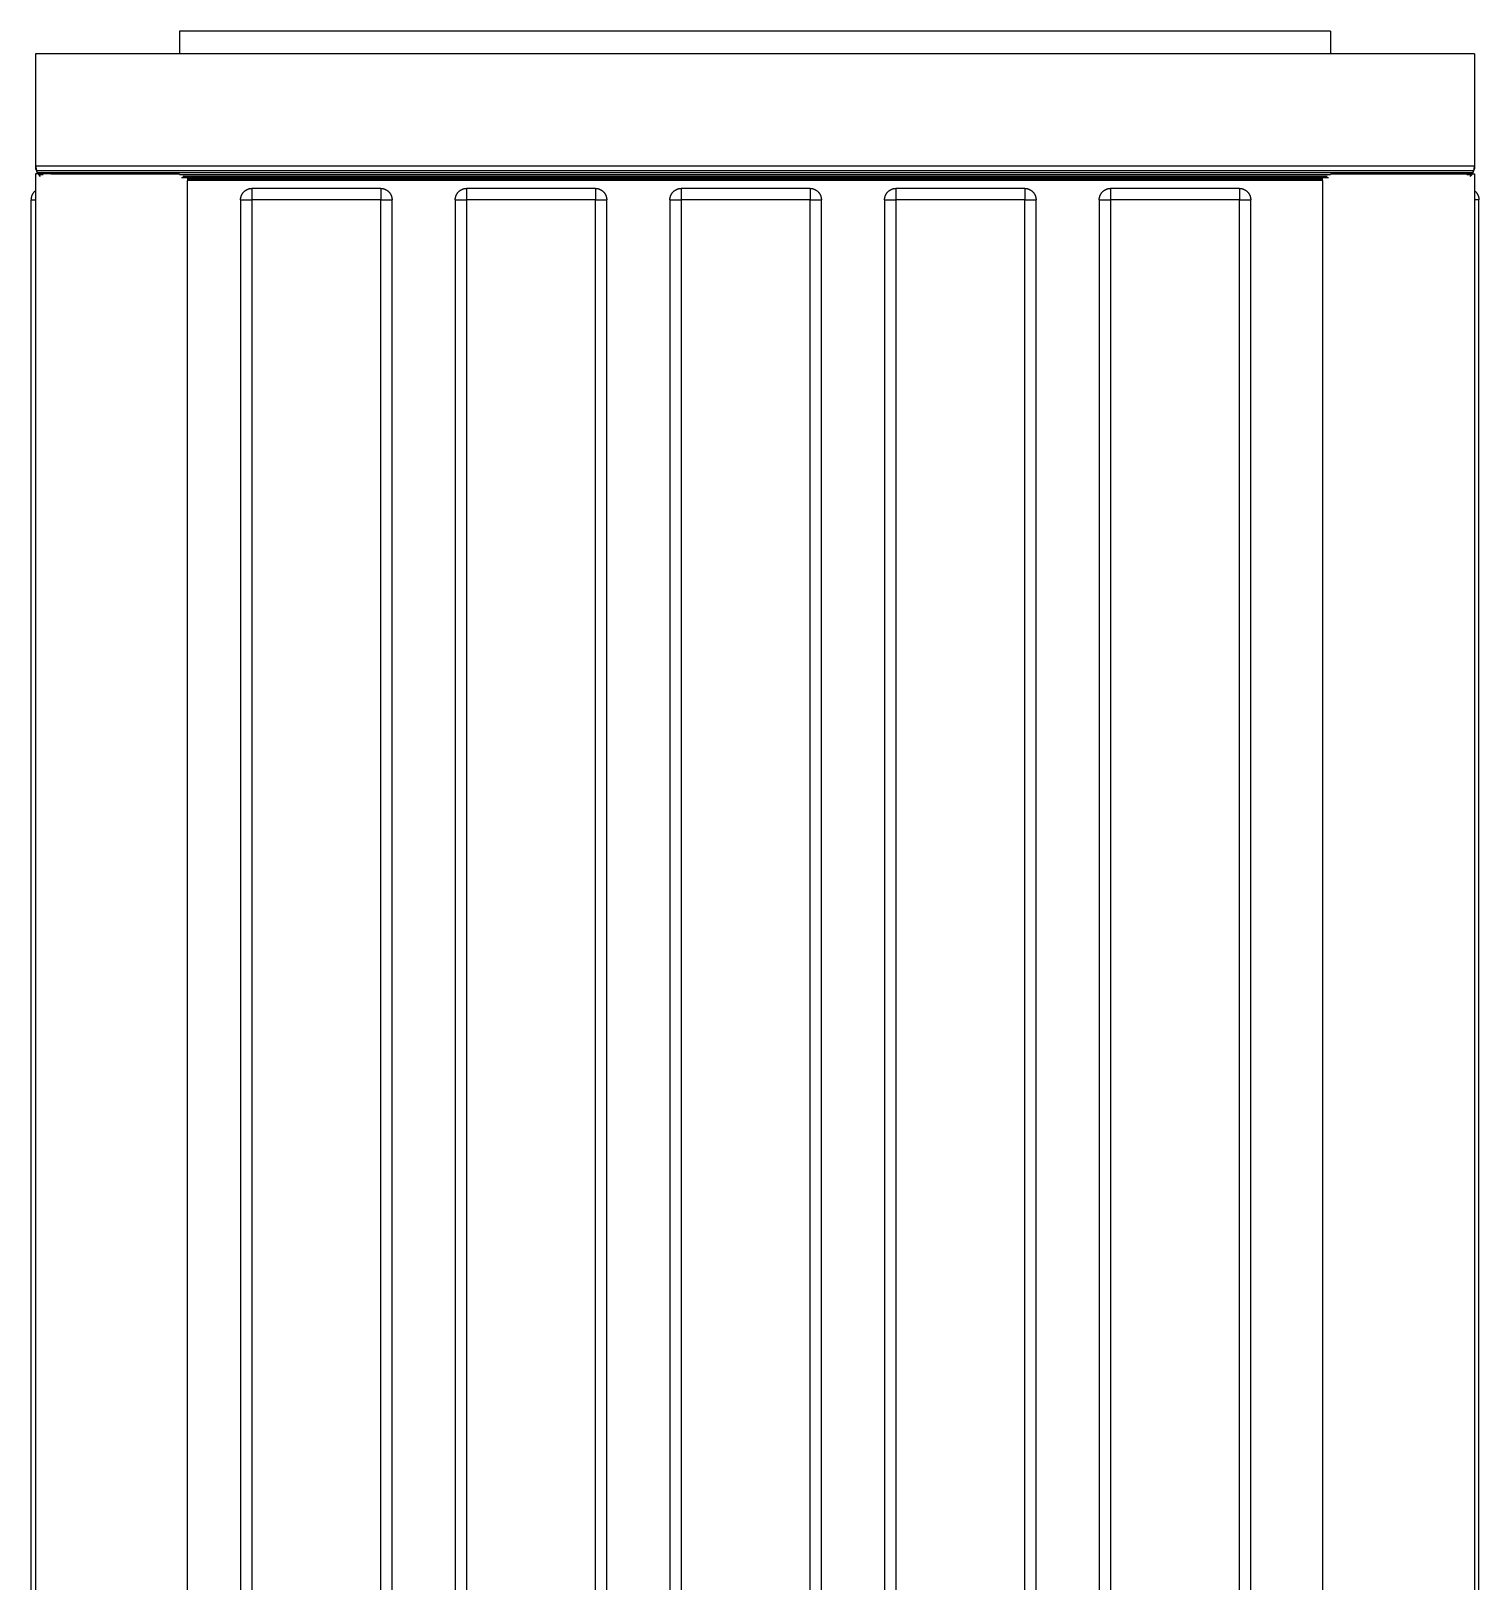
# Model space of a CAD drawing. Header units: millimetres. Extents: x 0 to 3480, y 0 to 2432.
# Drawn here: x 677 to 1059.5, y 1568.4 to 1978 of the extents above; entities that cross this region are included whole.
import ezdxf

# ---------------------------------------------------------------- set-up
doc = ezdxf.new("R2010")
doc.units = ezdxf.units.MM
doc.header["$MEASUREMENT"] = 0
doc.layers.add('Utwórz2D linie widoczne', color=7, linetype='Continuous', true_color=0x000000)

msp = doc.modelspace()

# ---------------------------------------------------------------- linework, layer by layer
at = {"layer": 'Utwórz2D linie widoczne'}
for p, q in [((716.24, 1977.96), (716.24, 1971.96)), ((1020.25, 1977.96), (716.24, 1977.96)), ((1020.25, 1977.96), (1020.25, 1971.96)), ((678.24, 1971.96), (678.24, 1942.25)), ((1058.25, 1971.96), (678.24, 1971.96)), ((1058.25, 1971.96), (1058.25, 1942.25)), ((678.24, 1942.25), (678.24, 1941.65)), ((678.24, 1942.25), (678.35, 1941.65)), ((1058.25, 1942.25), (678.24, 1942.25)), ((678.24, 1941.65), (678.44, 1941.07)), ((678.35, 1941.65), (678.44, 1941.07)), ((1058.25, 1941.65), (1058.04, 1941.07)), ((1058.14, 1941.65), (1058.04, 1941.07)), ((1058.25, 1942.25), (1058.14, 1941.65)), ((1058.25, 1942.25), (1058.25, 1941.65)), ((678.24, 1940.25), (678.24, 1160.25)), ((682.24, 1940.25), (678.24, 1940.25)), ((678.44, 1941.07), (678.64, 1940.52)), ((678.44, 1941.07), (678.74, 1940.52)), ((1058.04, 1941.07), (678.44, 1941.07)), ((678.64, 1940.52), (678.74, 1940.52)), ((678.64, 1940.52), (678.81, 1940.25)), ((678.74, 1940.52), (679.04, 1940.01)), ((1057.85, 1940.52), (678.74, 1940.52)), ((679.04, 1940.01), (679.44, 1939.56)), ((680.24, 1940.01), (679.04, 1940.01)), ((682.24, 1940.25), (714.24, 1940.25)), ((714.24, 1940.25), (716.24, 1940.25)), ((1020.25, 1940.01), (716.24, 1940.01)), ((1019.75, 1939.17), (716.74, 1939.17)), ((1019.35, 1939.56), (717.14, 1939.56)), ((1018.25, 1938.86), (718.24, 1938.86)), ((1018.25, 1938.63), (718.24, 1938.63)), ((1018.25, 1938.5), (718.24, 1938.5)), ((718.24, 1938.45), (718.24, 1218.78)), ((1018.25, 1938.45), (718.24, 1938.45)), ((1018.25, 1160.25), (1018.25, 1938.45)), ((1020.25, 1940.25), (1022.25, 1940.25)), ((1022.25, 1940.25), (1054.25, 1940.25)), ((1054.25, 1940.25), (1058.25, 1940.25)), ((1057.54, 1940.01), (1056.25, 1940.01)), ((1057.44, 1940.01), (1057.04, 1939.56)), ((1057.54, 1940.01), (1057.14, 1939.56)), ((1057.75, 1940.52), (1057.44, 1940.01)), ((1057.85, 1940.52), (1057.54, 1940.01)), ((1058.04, 1941.07), (1057.75, 1940.52)), ((1058.04, 1941.07), (1057.85, 1940.52)), ((1058.25, 1940.25), (1058.25, 1160.25)), ((677.03, 1933.71), (677.02, 1933.6)), ((677.02, 1933.6), (677.02, 1933.5)), ((677.02, 1933.5), (677.02, 1933.39)), ((677.02, 1224.39), (677.02, 1933.39)), ((677.02, 1933.39), (678.24, 1933.39)), ((677.02, 1933.39), (677.02, 1933.39)), ((677.05, 1933.81), (677.03, 1933.71)), ((677.06, 1933.91), (677.05, 1933.81)), ((677.08, 1934.01), (677.06, 1933.91)), ((677.11, 1934.12), (677.08, 1934.01)), ((677.13, 1934.22), (677.11, 1934.12)), ((677.16, 1934.32), (677.13, 1934.22)), ((677.2, 1934.41), (677.16, 1934.32)), ((677.23, 1934.51), (677.2, 1934.41)), ((677.27, 1934.61), (677.23, 1934.51)), ((677.32, 1934.7), (677.27, 1934.61)), ((677.37, 1934.8), (677.32, 1934.7)), ((677.42, 1934.89), (677.37, 1934.8)), ((677.47, 1934.98), (677.42, 1934.89)), ((677.53, 1935.06), (677.47, 1934.98)), ((677.59, 1935.15), (677.53, 1935.06)), ((677.65, 1935.23), (677.59, 1935.15)), ((677.71, 1935.31), (677.65, 1935.23)), ((677.78, 1935.39), (677.71, 1935.31)), ((677.85, 1935.47), (677.78, 1935.39)), ((677.93, 1935.54), (677.85, 1935.47)), ((678, 1935.62), (677.93, 1935.54)), ((678.08, 1935.68), (678, 1935.62)), ((678.16, 1935.75), (678.08, 1935.68)), ((678.24, 1935.81), (678.16, 1935.75)), ((732.38, 1933.6), (732.39, 1933.7)), ((732.38, 1933.5), (732.38, 1933.6)), ((732.38, 1933.39), (732.38, 1933.5)), ((732.38, 1933.39), (732.38, 1224.39)), ((732.38, 1933.39), (735.38, 1933.39)), ((732.38, 1933.39), (732.38, 1933.39)), ((732.39, 1933.7), (732.4, 1933.8)), ((732.4, 1933.8), (732.42, 1933.9)), ((732.42, 1933.9), (732.44, 1934)), ((732.44, 1934), (732.46, 1934.1)), ((732.46, 1934.1), (732.49, 1934.2)), ((732.49, 1934.2), (732.52, 1934.3)), ((732.52, 1934.3), (732.55, 1934.4)), ((732.55, 1934.4), (732.59, 1934.49)), ((732.59, 1934.49), (732.62, 1934.59)), ((732.62, 1934.59), (732.67, 1934.68)), ((732.67, 1934.68), (732.71, 1934.77)), ((732.71, 1934.77), (732.76, 1934.86)), ((732.76, 1934.86), (732.81, 1934.95)), ((732.81, 1934.95), (732.87, 1935.04)), ((732.87, 1935.04), (732.93, 1935.12)), ((732.93, 1935.12), (732.99, 1935.21)), ((732.99, 1935.21), (733.05, 1935.29)), ((733.05, 1935.29), (733.12, 1935.36)), ((733.12, 1935.36), (733.18, 1935.44)), ((733.18, 1935.44), (733.26, 1935.51)), ((733.26, 1935.51), (733.33, 1935.59)), ((733.33, 1935.59), (733.4, 1935.65)), ((733.4, 1935.65), (733.48, 1935.72)), ((733.48, 1935.72), (733.56, 1935.78)), ((733.56, 1935.78), (733.65, 1935.84)), ((733.65, 1935.84), (733.73, 1935.9)), ((733.73, 1935.9), (733.82, 1935.96)), ((733.82, 1935.96), (733.91, 1936.01)), ((733.91, 1936.01), (734, 1936.06)), ((734, 1936.06), (734.09, 1936.1)), ((734.09, 1936.1), (734.18, 1936.14)), ((734.18, 1936.14), (734.28, 1936.18)), ((734.28, 1936.18), (734.37, 1936.22)), ((734.37, 1936.22), (734.47, 1936.25)), ((734.47, 1936.25), (734.57, 1936.28)), ((734.57, 1936.28), (734.67, 1936.31)), ((734.67, 1936.31), (734.77, 1936.33)), ((734.77, 1936.33), (734.87, 1936.35)), ((734.87, 1936.35), (734.97, 1936.37)), ((734.97, 1936.37), (735.07, 1936.38)), ((735.07, 1936.38), (735.17, 1936.39)), ((735.17, 1936.39), (735.27, 1936.39)), ((735.27, 1936.39), (735.38, 1936.39)), ((769.38, 1936.39), (735.38, 1936.39)), ((735.38, 1936.39), (735.38, 1933.39)), ((735.38, 1936.39), (735.38, 1936.39)), ((769.38, 1933.39), (735.38, 1933.39)), ((735.38, 1933.39), (735.38, 1224.39)), ((769.38, 1936.39), (769.48, 1936.39)), ((769.38, 1936.39), (769.38, 1933.39)), ((769.38, 1936.39), (769.38, 1936.39)), ((769.38, 1224.39), (769.38, 1933.39)), ((769.38, 1933.39), (772.38, 1933.39)), ((769.48, 1936.39), (769.58, 1936.39)), ((769.58, 1936.39), (769.68, 1936.38)), ((769.68, 1936.38), (769.78, 1936.37)), ((769.78, 1936.37), (769.89, 1936.35)), ((769.89, 1936.35), (769.99, 1936.33)), ((769.99, 1936.33), (770.09, 1936.31)), ((770.09, 1936.31), (770.19, 1936.28)), ((770.19, 1936.28), (770.28, 1936.25)), ((770.28, 1936.25), (770.38, 1936.22)), ((770.38, 1936.22), (770.48, 1936.18)), ((770.48, 1936.18), (770.57, 1936.14)), ((770.57, 1936.14), (770.66, 1936.1)), ((770.66, 1936.1), (770.76, 1936.06)), ((770.76, 1936.06), (770.85, 1936.01)), ((770.85, 1936.01), (770.94, 1935.96)), ((770.94, 1935.96), (771.02, 1935.9)), ((771.02, 1935.9), (771.11, 1935.84)), ((771.11, 1935.84), (771.19, 1935.78)), ((771.19, 1935.78), (771.27, 1935.72)), ((771.27, 1935.72), (771.35, 1935.65)), ((771.35, 1935.65), (771.42, 1935.59)), ((771.42, 1935.59), (771.5, 1935.51)), ((771.5, 1935.51), (771.57, 1935.44)), ((771.57, 1935.44), (771.64, 1935.36)), ((771.64, 1935.36), (771.7, 1935.29)), ((771.7, 1935.29), (771.77, 1935.21)), ((771.77, 1935.21), (771.83, 1935.12)), ((771.83, 1935.12), (771.88, 1935.04)), ((771.88, 1935.04), (771.94, 1934.95)), ((771.94, 1934.95), (771.99, 1934.86)), ((771.99, 1934.86), (772.04, 1934.77)), ((772.04, 1934.77), (772.09, 1934.68)), ((772.09, 1934.68), (772.13, 1934.59)), ((772.13, 1934.59), (772.17, 1934.49)), ((772.17, 1934.49), (772.2, 1934.4)), ((772.2, 1934.4), (772.24, 1934.3)), ((772.24, 1934.3), (772.27, 1934.2)), ((772.27, 1934.2), (772.29, 1934.1)), ((772.29, 1934.1), (772.31, 1934)), ((772.31, 1934), (772.33, 1933.9)), ((772.33, 1933.9), (772.35, 1933.8)), ((772.35, 1933.8), (772.36, 1933.7)), ((772.36, 1933.7), (772.37, 1933.6)), ((772.37, 1933.6), (772.37, 1933.5)), ((772.37, 1933.5), (772.38, 1933.39)), ((772.38, 1224.39), (772.38, 1933.39)), ((789.08, 1933.6), (789.09, 1933.7)), ((789.08, 1933.5), (789.08, 1933.6)), ((789.08, 1933.39), (789.08, 1933.5)), ((789.08, 1933.39), (789.08, 1224.39)), ((789.08, 1933.39), (792.08, 1933.39)), ((789.08, 1933.39), (789.08, 1933.39)), ((789.09, 1933.7), (789.1, 1933.8)), ((789.1, 1933.8), (789.12, 1933.9)), ((789.12, 1933.9), (789.14, 1934)), ((789.14, 1934), (789.16, 1934.1)), ((789.16, 1934.1), (789.19, 1934.2)), ((789.19, 1934.2), (789.22, 1934.3)), ((789.22, 1934.3), (789.25, 1934.4)), ((789.25, 1934.4), (789.29, 1934.49)), ((789.29, 1934.49), (789.32, 1934.59)), ((789.32, 1934.59), (789.37, 1934.68)), ((789.37, 1934.68), (789.41, 1934.77)), ((789.41, 1934.77), (789.46, 1934.86)), ((789.46, 1934.86), (789.51, 1934.95)), ((789.51, 1934.95), (789.57, 1935.04)), ((789.57, 1935.04), (789.63, 1935.12)), ((789.63, 1935.12), (789.69, 1935.21)), ((789.69, 1935.21), (789.75, 1935.29)), ((789.75, 1935.29), (789.82, 1935.36)), ((789.82, 1935.36), (789.88, 1935.44)), ((789.88, 1935.44), (789.96, 1935.51)), ((789.96, 1935.51), (790.03, 1935.59)), ((790.03, 1935.59), (790.1, 1935.65)), ((790.1, 1935.65), (790.18, 1935.72)), ((790.18, 1935.72), (790.26, 1935.78)), ((790.26, 1935.78), (790.35, 1935.84)), ((790.35, 1935.84), (790.43, 1935.9)), ((790.43, 1935.9), (790.52, 1935.96)), ((790.52, 1935.96), (790.61, 1936.01)), ((790.61, 1936.01), (790.7, 1936.06)), ((790.7, 1936.06), (790.79, 1936.1)), ((790.79, 1936.1), (790.88, 1936.14)), ((790.88, 1936.14), (790.98, 1936.18)), ((790.98, 1936.18), (791.07, 1936.22)), ((791.07, 1936.22), (791.17, 1936.25)), ((791.17, 1936.25), (791.27, 1936.28)), ((791.27, 1936.28), (791.37, 1936.31)), ((791.37, 1936.31), (791.47, 1936.33)), ((791.47, 1936.33), (791.57, 1936.35)), ((791.57, 1936.35), (791.67, 1936.37)), ((791.67, 1936.37), (791.77, 1936.38)), ((791.77, 1936.38), (791.87, 1936.39)), ((791.87, 1936.39), (791.97, 1936.39)), ((791.97, 1936.39), (792.08, 1936.39)), ((826.08, 1936.39), (792.08, 1936.39)), ((792.08, 1936.39), (792.08, 1933.39)), ((792.08, 1936.39), (792.08, 1936.39)), ((826.08, 1933.39), (792.08, 1933.39)), ((792.08, 1933.39), (792.08, 1224.39)), ((826.08, 1936.39), (826.18, 1936.39)), ((826.08, 1936.39), (826.08, 1933.39)), ((826.08, 1936.39), (826.08, 1936.39)), ((826.08, 1224.39), (826.08, 1933.39)), ((826.08, 1933.39), (829.08, 1933.39)), ((826.18, 1936.39), (826.28, 1936.39)), ((826.28, 1936.39), (826.38, 1936.38)), ((826.38, 1936.38), (826.48, 1936.37)), ((826.48, 1936.37), (826.59, 1936.35)), ((826.59, 1936.35), (826.69, 1936.33)), ((826.69, 1936.33), (826.79, 1936.31)), ((826.79, 1936.31), (826.89, 1936.28)), ((826.89, 1936.28), (826.98, 1936.25)), ((826.98, 1936.25), (827.08, 1936.22)), ((827.08, 1936.22), (827.18, 1936.18)), ((827.18, 1936.18), (827.27, 1936.14)), ((827.27, 1936.14), (827.36, 1936.1)), ((827.36, 1936.1), (827.46, 1936.06)), ((827.46, 1936.06), (827.55, 1936.01)), ((827.55, 1936.01), (827.64, 1935.96)), ((827.64, 1935.96), (827.72, 1935.9)), ((827.72, 1935.9), (827.81, 1935.84)), ((827.81, 1935.84), (827.89, 1935.78)), ((827.89, 1935.78), (827.97, 1935.72)), ((827.97, 1935.72), (828.05, 1935.65)), ((828.05, 1935.65), (828.12, 1935.59)), ((828.12, 1935.59), (828.2, 1935.51)), ((828.2, 1935.51), (828.27, 1935.44)), ((828.27, 1935.44), (828.34, 1935.36)), ((828.34, 1935.36), (828.4, 1935.29)), ((828.4, 1935.29), (828.47, 1935.21)), ((828.47, 1935.21), (828.53, 1935.12)), ((828.53, 1935.12), (828.58, 1935.04)), ((828.58, 1935.04), (828.64, 1934.95)), ((828.64, 1934.95), (828.69, 1934.86)), ((828.69, 1934.86), (828.74, 1934.77)), ((828.74, 1934.77), (828.79, 1934.68)), ((828.79, 1934.68), (828.83, 1934.59)), ((828.83, 1934.59), (828.87, 1934.49)), ((828.87, 1934.49), (828.9, 1934.4)), ((828.9, 1934.4), (828.94, 1934.3)), ((828.94, 1934.3), (828.97, 1934.2)), ((828.97, 1934.2), (828.99, 1934.1)), ((828.99, 1934.1), (829.01, 1934)), ((829.01, 1934), (829.03, 1933.9)), ((829.03, 1933.9), (829.05, 1933.8)), ((829.05, 1933.8), (829.06, 1933.7)), ((829.06, 1933.7), (829.07, 1933.6)), ((829.07, 1933.6), (829.07, 1933.5)), ((829.07, 1933.5), (829.08, 1933.39)), ((829.08, 1224.39), (829.08, 1933.39)), ((845.78, 1933.6), (845.79, 1933.7)), ((845.78, 1933.5), (845.78, 1933.6)), ((845.78, 1933.39), (845.78, 1933.5)), ((845.78, 1933.39), (845.78, 1224.39)), ((845.78, 1933.39), (848.78, 1933.39)), ((845.78, 1933.39), (845.78, 1933.39)), ((845.79, 1933.7), (845.8, 1933.8)), ((845.8, 1933.8), (845.82, 1933.9)), ((845.82, 1933.9), (845.84, 1934)), ((845.84, 1934), (845.86, 1934.1)), ((845.86, 1934.1), (845.89, 1934.2)), ((845.89, 1934.2), (845.92, 1934.3)), ((845.92, 1934.3), (845.95, 1934.4)), ((845.95, 1934.4), (845.99, 1934.49)), ((845.99, 1934.49), (846.02, 1934.59)), ((846.02, 1934.59), (846.07, 1934.68)), ((846.07, 1934.68), (846.11, 1934.77)), ((846.11, 1934.77), (846.16, 1934.86)), ((846.16, 1934.86), (846.21, 1934.95)), ((846.21, 1934.95), (846.27, 1935.04)), ((846.27, 1935.04), (846.33, 1935.12)), ((846.33, 1935.12), (846.39, 1935.21)), ((846.39, 1935.21), (846.45, 1935.29)), ((846.45, 1935.29), (846.52, 1935.36)), ((846.52, 1935.36), (846.58, 1935.44)), ((846.58, 1935.44), (846.66, 1935.51)), ((846.66, 1935.51), (846.73, 1935.59)), ((846.73, 1935.59), (846.8, 1935.65)), ((846.8, 1935.65), (846.88, 1935.72)), ((846.88, 1935.72), (846.96, 1935.78)), ((846.96, 1935.78), (847.05, 1935.84)), ((847.05, 1935.84), (847.13, 1935.9)), ((847.13, 1935.9), (847.22, 1935.96)), ((847.22, 1935.96), (847.31, 1936.01)), ((847.31, 1936.01), (847.4, 1936.06)), ((847.4, 1936.06), (847.49, 1936.1)), ((847.49, 1936.1), (847.58, 1936.14)), ((847.58, 1936.14), (847.68, 1936.18)), ((847.68, 1936.18), (847.77, 1936.22)), ((847.77, 1936.22), (847.87, 1936.25)), ((847.87, 1936.25), (847.97, 1936.28)), ((847.97, 1936.28), (848.07, 1936.31)), ((848.07, 1936.31), (848.17, 1936.33)), ((848.17, 1936.33), (848.27, 1936.35)), ((848.27, 1936.35), (848.37, 1936.37)), ((848.37, 1936.37), (848.47, 1936.38)), ((848.47, 1936.38), (848.57, 1936.39)), ((848.57, 1936.39), (848.67, 1936.39)), ((848.67, 1936.39), (848.78, 1936.39)), ((882.78, 1936.39), (848.78, 1936.39)), ((848.78, 1936.39), (848.78, 1933.39)), ((848.78, 1936.39), (848.78, 1936.39)), ((882.78, 1933.39), (848.78, 1933.39)), ((848.78, 1933.39), (848.78, 1224.39)), ((882.78, 1936.39), (882.88, 1936.39)), ((882.78, 1936.39), (882.78, 1933.39)), ((882.78, 1936.39), (882.78, 1936.39)), ((882.78, 1224.39), (882.78, 1933.39)), ((882.78, 1933.39), (885.78, 1933.39)), ((882.88, 1936.39), (882.98, 1936.39)), ((882.98, 1936.39), (883.08, 1936.38)), ((883.08, 1936.38), (883.18, 1936.37)), ((883.18, 1936.37), (883.29, 1936.35)), ((883.29, 1936.35), (883.39, 1936.33)), ((883.39, 1936.33), (883.49, 1936.31)), ((883.49, 1936.31), (883.59, 1936.28)), ((883.59, 1936.28), (883.68, 1936.25)), ((883.68, 1936.25), (883.78, 1936.22)), ((883.78, 1936.22), (883.88, 1936.18)), ((883.88, 1936.18), (883.97, 1936.14)), ((883.97, 1936.14), (884.06, 1936.1)), ((884.06, 1936.1), (884.16, 1936.06)), ((884.16, 1936.06), (884.25, 1936.01)), ((884.25, 1936.01), (884.34, 1935.96)), ((884.34, 1935.96), (884.42, 1935.9)), ((884.42, 1935.9), (884.51, 1935.84)), ((884.51, 1935.84), (884.59, 1935.78)), ((884.59, 1935.78), (884.67, 1935.72)), ((884.67, 1935.72), (884.75, 1935.65)), ((884.75, 1935.65), (884.82, 1935.59)), ((884.82, 1935.59), (884.9, 1935.51)), ((884.9, 1935.51), (884.97, 1935.44)), ((884.97, 1935.44), (885.04, 1935.36)), ((885.04, 1935.36), (885.1, 1935.29)), ((885.1, 1935.29), (885.17, 1935.21)), ((885.17, 1935.21), (885.23, 1935.12)), ((885.23, 1935.12), (885.28, 1935.04)), ((885.28, 1935.04), (885.34, 1934.95)), ((885.34, 1934.95), (885.39, 1934.86)), ((885.39, 1934.86), (885.44, 1934.77)), ((885.44, 1934.77), (885.49, 1934.68)), ((885.49, 1934.68), (885.53, 1934.59)), ((885.53, 1934.59), (885.57, 1934.49)), ((885.57, 1934.49), (885.6, 1934.4)), ((885.6, 1934.4), (885.64, 1934.3)), ((885.64, 1934.3), (885.67, 1934.2)), ((885.67, 1934.2), (885.69, 1934.1)), ((885.69, 1934.1), (885.71, 1934)), ((885.71, 1934), (885.73, 1933.9)), ((885.73, 1933.9), (885.75, 1933.8)), ((885.75, 1933.8), (885.76, 1933.7)), ((885.76, 1933.7), (885.77, 1933.6)), ((885.77, 1933.6), (885.77, 1933.5)), ((885.77, 1933.5), (885.78, 1933.39)), ((885.78, 1224.39), (885.78, 1933.39)), ((902.48, 1933.6), (902.49, 1933.7)), ((902.48, 1933.5), (902.48, 1933.6)), ((902.48, 1933.39), (902.48, 1933.5)), ((902.48, 1933.39), (902.48, 1224.39)), ((902.48, 1933.39), (905.48, 1933.39)), ((902.48, 1933.39), (902.48, 1933.39)), ((902.49, 1933.7), (902.5, 1933.8)), ((902.5, 1933.8), (902.52, 1933.9)), ((902.52, 1933.9), (902.54, 1934)), ((902.54, 1934), (902.56, 1934.1)), ((902.56, 1934.1), (902.59, 1934.2)), ((902.59, 1934.2), (902.62, 1934.3)), ((902.62, 1934.3), (902.65, 1934.4)), ((902.65, 1934.4), (902.69, 1934.49)), ((902.69, 1934.49), (902.72, 1934.59)), ((902.72, 1934.59), (902.77, 1934.68)), ((902.77, 1934.68), (902.81, 1934.77)), ((902.81, 1934.77), (902.86, 1934.86)), ((902.86, 1934.86), (902.91, 1934.95)), ((902.91, 1934.95), (902.97, 1935.04)), ((902.97, 1935.04), (903.03, 1935.12)), ((903.03, 1935.12), (903.09, 1935.21)), ((903.09, 1935.21), (903.15, 1935.29)), ((903.15, 1935.29), (903.22, 1935.36)), ((903.22, 1935.36), (903.28, 1935.44)), ((903.28, 1935.44), (903.36, 1935.51)), ((903.36, 1935.51), (903.43, 1935.59)), ((903.43, 1935.59), (903.5, 1935.65)), ((903.5, 1935.65), (903.58, 1935.72)), ((903.58, 1935.72), (903.66, 1935.78)), ((903.66, 1935.78), (903.75, 1935.84)), ((903.75, 1935.84), (903.83, 1935.9)), ((903.83, 1935.9), (903.92, 1935.96)), ((903.92, 1935.96), (904.01, 1936.01)), ((904.01, 1936.01), (904.1, 1936.06)), ((904.1, 1936.06), (904.19, 1936.1)), ((904.19, 1936.1), (904.28, 1936.14)), ((904.28, 1936.14), (904.38, 1936.18)), ((904.38, 1936.18), (904.47, 1936.22)), ((904.47, 1936.22), (904.57, 1936.25)), ((904.57, 1936.25), (904.67, 1936.28)), ((904.67, 1936.28), (904.77, 1936.31)), ((904.77, 1936.31), (904.87, 1936.33)), ((904.87, 1936.33), (904.97, 1936.35)), ((904.97, 1936.35), (905.07, 1936.37)), ((905.07, 1936.37), (905.17, 1936.38)), ((905.17, 1936.38), (905.27, 1936.39)), ((905.27, 1936.39), (905.37, 1936.39)), ((905.37, 1936.39), (905.48, 1936.39)), ((939.48, 1936.39), (905.48, 1936.39)), ((905.48, 1936.39), (905.48, 1933.39)), ((905.48, 1936.39), (905.48, 1936.39)), ((939.48, 1933.39), (905.48, 1933.39)), ((905.48, 1933.39), (905.48, 1224.39)), ((939.48, 1936.39), (939.58, 1936.39)), ((939.48, 1936.39), (939.48, 1933.39)), ((939.48, 1936.39), (939.48, 1936.39)), ((939.48, 1224.39), (939.48, 1933.39)), ((939.48, 1933.39), (942.48, 1933.39)), ((939.58, 1936.39), (939.68, 1936.39)), ((939.68, 1936.39), (939.78, 1936.38)), ((939.78, 1936.38), (939.88, 1936.37)), ((939.88, 1936.37), (939.99, 1936.35)), ((939.99, 1936.35), (940.09, 1936.33)), ((940.09, 1936.33), (940.19, 1936.31)), ((940.19, 1936.31), (940.29, 1936.28)), ((940.29, 1936.28), (940.38, 1936.25)), ((940.38, 1936.25), (940.48, 1936.22)), ((940.48, 1936.22), (940.58, 1936.18)), ((940.58, 1936.18), (940.67, 1936.14)), ((940.67, 1936.14), (940.76, 1936.1)), ((940.76, 1936.1), (940.86, 1936.06)), ((940.86, 1936.06), (940.95, 1936.01)), ((940.95, 1936.01), (941.04, 1935.96)), ((941.04, 1935.96), (941.12, 1935.9)), ((941.12, 1935.9), (941.21, 1935.84)), ((941.21, 1935.84), (941.29, 1935.78)), ((941.29, 1935.78), (941.37, 1935.72)), ((941.37, 1935.72), (941.45, 1935.65)), ((941.45, 1935.65), (941.52, 1935.59)), ((941.52, 1935.59), (941.6, 1935.51)), ((941.6, 1935.51), (941.67, 1935.44)), ((941.67, 1935.44), (941.74, 1935.36)), ((941.74, 1935.36), (941.8, 1935.29)), ((941.8, 1935.29), (941.87, 1935.21)), ((941.87, 1935.21), (941.93, 1935.12)), ((941.93, 1935.12), (941.98, 1935.04)), ((941.98, 1935.04), (942.04, 1934.95)), ((942.04, 1934.95), (942.09, 1934.86)), ((942.09, 1934.86), (942.14, 1934.77)), ((942.14, 1934.77), (942.19, 1934.68)), ((942.19, 1934.68), (942.23, 1934.59)), ((942.23, 1934.59), (942.27, 1934.49)), ((942.27, 1934.49), (942.3, 1934.4)), ((942.3, 1934.4), (942.34, 1934.3)), ((942.34, 1934.3), (942.37, 1934.2)), ((942.37, 1934.2), (942.39, 1934.1)), ((942.39, 1934.1), (942.41, 1934)), ((942.41, 1934), (942.43, 1933.9)), ((942.43, 1933.9), (942.45, 1933.8)), ((942.45, 1933.8), (942.46, 1933.7)), ((942.46, 1933.7), (942.47, 1933.6)), ((942.47, 1933.6), (942.47, 1933.5)), ((942.47, 1933.5), (942.48, 1933.39)), ((942.48, 1224.39), (942.48, 1933.39)), ((959.18, 1933.6), (959.19, 1933.7)), ((959.18, 1933.5), (959.18, 1933.6)), ((959.18, 1933.39), (959.18, 1933.5)), ((959.18, 1933.39), (959.18, 1224.39)), ((959.18, 1933.39), (962.18, 1933.39)), ((959.18, 1933.39), (959.18, 1933.39)), ((959.19, 1933.7), (959.2, 1933.8)), ((959.2, 1933.8), (959.22, 1933.9)), ((959.22, 1933.9), (959.24, 1934)), ((959.24, 1934), (959.26, 1934.1)), ((959.26, 1934.1), (959.29, 1934.2)), ((959.29, 1934.2), (959.32, 1934.3)), ((959.32, 1934.3), (959.35, 1934.4)), ((959.35, 1934.4), (959.39, 1934.49)), ((959.39, 1934.49), (959.42, 1934.59)), ((959.42, 1934.59), (959.47, 1934.68)), ((959.47, 1934.68), (959.51, 1934.77)), ((959.51, 1934.77), (959.56, 1934.86)), ((959.56, 1934.86), (959.61, 1934.95)), ((959.61, 1934.95), (959.67, 1935.04)), ((959.67, 1935.04), (959.73, 1935.12)), ((959.73, 1935.12), (959.79, 1935.21)), ((959.79, 1935.21), (959.85, 1935.29)), ((959.85, 1935.29), (959.92, 1935.36)), ((959.92, 1935.36), (959.98, 1935.44)), ((959.98, 1935.44), (960.06, 1935.51)), ((960.06, 1935.51), (960.13, 1935.59)), ((960.13, 1935.59), (960.2, 1935.65)), ((960.2, 1935.65), (960.28, 1935.72)), ((960.28, 1935.72), (960.36, 1935.78)), ((960.36, 1935.78), (960.45, 1935.84)), ((960.45, 1935.84), (960.53, 1935.9)), ((960.53, 1935.9), (960.62, 1935.96)), ((960.62, 1935.96), (960.71, 1936.01)), ((960.71, 1936.01), (960.8, 1936.06)), ((960.8, 1936.06), (960.89, 1936.1)), ((960.89, 1936.1), (960.98, 1936.14)), ((960.98, 1936.14), (961.08, 1936.18)), ((961.08, 1936.18), (961.17, 1936.22)), ((961.17, 1936.22), (961.27, 1936.25)), ((961.27, 1936.25), (961.37, 1936.28)), ((961.37, 1936.28), (961.47, 1936.31)), ((961.47, 1936.31), (961.57, 1936.33)), ((961.57, 1936.33), (961.67, 1936.35)), ((961.67, 1936.35), (961.77, 1936.37)), ((961.77, 1936.37), (961.87, 1936.38)), ((961.87, 1936.38), (961.97, 1936.39)), ((961.97, 1936.39), (962.07, 1936.39)), ((962.07, 1936.39), (962.18, 1936.39)), ((996.18, 1936.39), (962.18, 1936.39)), ((962.18, 1936.39), (962.18, 1933.39)), ((962.18, 1936.39), (962.18, 1936.39)), ((996.18, 1933.39), (962.18, 1933.39)), ((962.18, 1933.39), (962.18, 1224.39)), ((996.18, 1936.39), (996.28, 1936.39)), ((996.18, 1936.39), (996.18, 1933.39)), ((996.18, 1936.39), (996.18, 1936.39)), ((996.18, 1224.39), (996.18, 1933.39)), ((996.18, 1933.39), (999.18, 1933.39)), ((996.28, 1936.39), (996.38, 1936.39)), ((996.38, 1936.39), (996.48, 1936.38)), ((996.48, 1936.38), (996.58, 1936.37)), ((996.58, 1936.37), (996.69, 1936.35)), ((996.69, 1936.35), (996.79, 1936.33)), ((996.79, 1936.33), (996.89, 1936.31)), ((996.89, 1936.31), (996.99, 1936.28)), ((996.99, 1936.28), (997.08, 1936.25)), ((997.08, 1936.25), (997.18, 1936.22)), ((997.18, 1936.22), (997.28, 1936.18)), ((997.28, 1936.18), (997.37, 1936.14)), ((997.37, 1936.14), (997.46, 1936.1)), ((997.46, 1936.1), (997.56, 1936.06)), ((997.56, 1936.06), (997.65, 1936.01)), ((997.65, 1936.01), (997.74, 1935.96)), ((997.74, 1935.96), (997.82, 1935.9)), ((997.82, 1935.9), (997.91, 1935.84)), ((997.91, 1935.84), (997.99, 1935.78)), ((997.99, 1935.78), (998.07, 1935.72)), ((998.07, 1935.72), (998.15, 1935.65)), ((998.15, 1935.65), (998.22, 1935.59)), ((998.22, 1935.59), (998.3, 1935.51)), ((998.3, 1935.51), (998.37, 1935.44)), ((998.37, 1935.44), (998.44, 1935.36)), ((998.44, 1935.36), (998.5, 1935.29)), ((998.5, 1935.29), (998.57, 1935.21)), ((998.57, 1935.21), (998.63, 1935.12)), ((998.63, 1935.12), (998.68, 1935.04)), ((998.68, 1935.04), (998.74, 1934.95)), ((998.74, 1934.95), (998.79, 1934.86)), ((998.79, 1934.86), (998.84, 1934.77)), ((998.84, 1934.77), (998.89, 1934.68)), ((998.89, 1934.68), (998.93, 1934.59)), ((998.93, 1934.59), (998.97, 1934.49)), ((998.97, 1934.49), (999, 1934.4)), ((999, 1934.4), (999.04, 1934.3)), ((999.04, 1934.3), (999.07, 1934.2)), ((999.07, 1934.2), (999.09, 1934.1)), ((999.09, 1934.1), (999.11, 1934)), ((999.11, 1934), (999.13, 1933.9)), ((999.13, 1933.9), (999.15, 1933.8)), ((999.15, 1933.8), (999.16, 1933.7)), ((999.16, 1933.7), (999.17, 1933.6)), ((999.17, 1933.6), (999.17, 1933.5)), ((999.17, 1933.5), (999.18, 1933.39)), ((999.18, 1224.39), (999.18, 1933.39)), ((1058.25, 1935.81), (1058.33, 1935.75)), ((1059.47, 1933.39), (1058.25, 1933.39)), ((1058.33, 1935.75), (1058.41, 1935.68)), ((1058.41, 1935.68), (1058.49, 1935.62)), ((1058.49, 1935.62), (1058.56, 1935.54)), ((1058.56, 1935.54), (1058.64, 1935.47)), ((1058.64, 1935.47), (1058.71, 1935.39)), ((1058.71, 1935.39), (1058.78, 1935.31)), ((1058.78, 1935.31), (1058.84, 1935.23)), ((1058.84, 1935.23), (1058.9, 1935.15)), ((1058.9, 1935.15), (1058.96, 1935.06)), ((1058.96, 1935.06), (1059.02, 1934.98)), ((1059.02, 1934.98), (1059.07, 1934.89)), ((1059.07, 1934.89), (1059.12, 1934.8)), ((1059.12, 1934.8), (1059.17, 1934.7)), ((1059.17, 1934.7), (1059.21, 1934.61)), ((1059.21, 1934.61), (1059.26, 1934.51)), ((1059.26, 1934.51), (1059.29, 1934.41)), ((1059.29, 1934.41), (1059.33, 1934.32)), ((1059.33, 1934.32), (1059.36, 1934.22)), ((1059.36, 1934.22), (1059.38, 1934.12)), ((1059.38, 1934.12), (1059.41, 1934.01)), ((1059.41, 1934.01), (1059.43, 1933.91)), ((1059.43, 1933.91), (1059.44, 1933.81)), ((1059.44, 1933.81), (1059.46, 1933.71)), ((1059.46, 1933.71), (1059.46, 1933.6)), ((1059.46, 1933.6), (1059.47, 1933.5)), ((1059.47, 1933.5), (1059.47, 1933.39)), ((1059.47, 1224.39), (1059.47, 1933.39)), ((1059.47, 1933.39), (1059.47, 1933.39))]:
    msp.add_line(p, q, dxfattribs=at)

doc.saveas('drawing.dxf')
